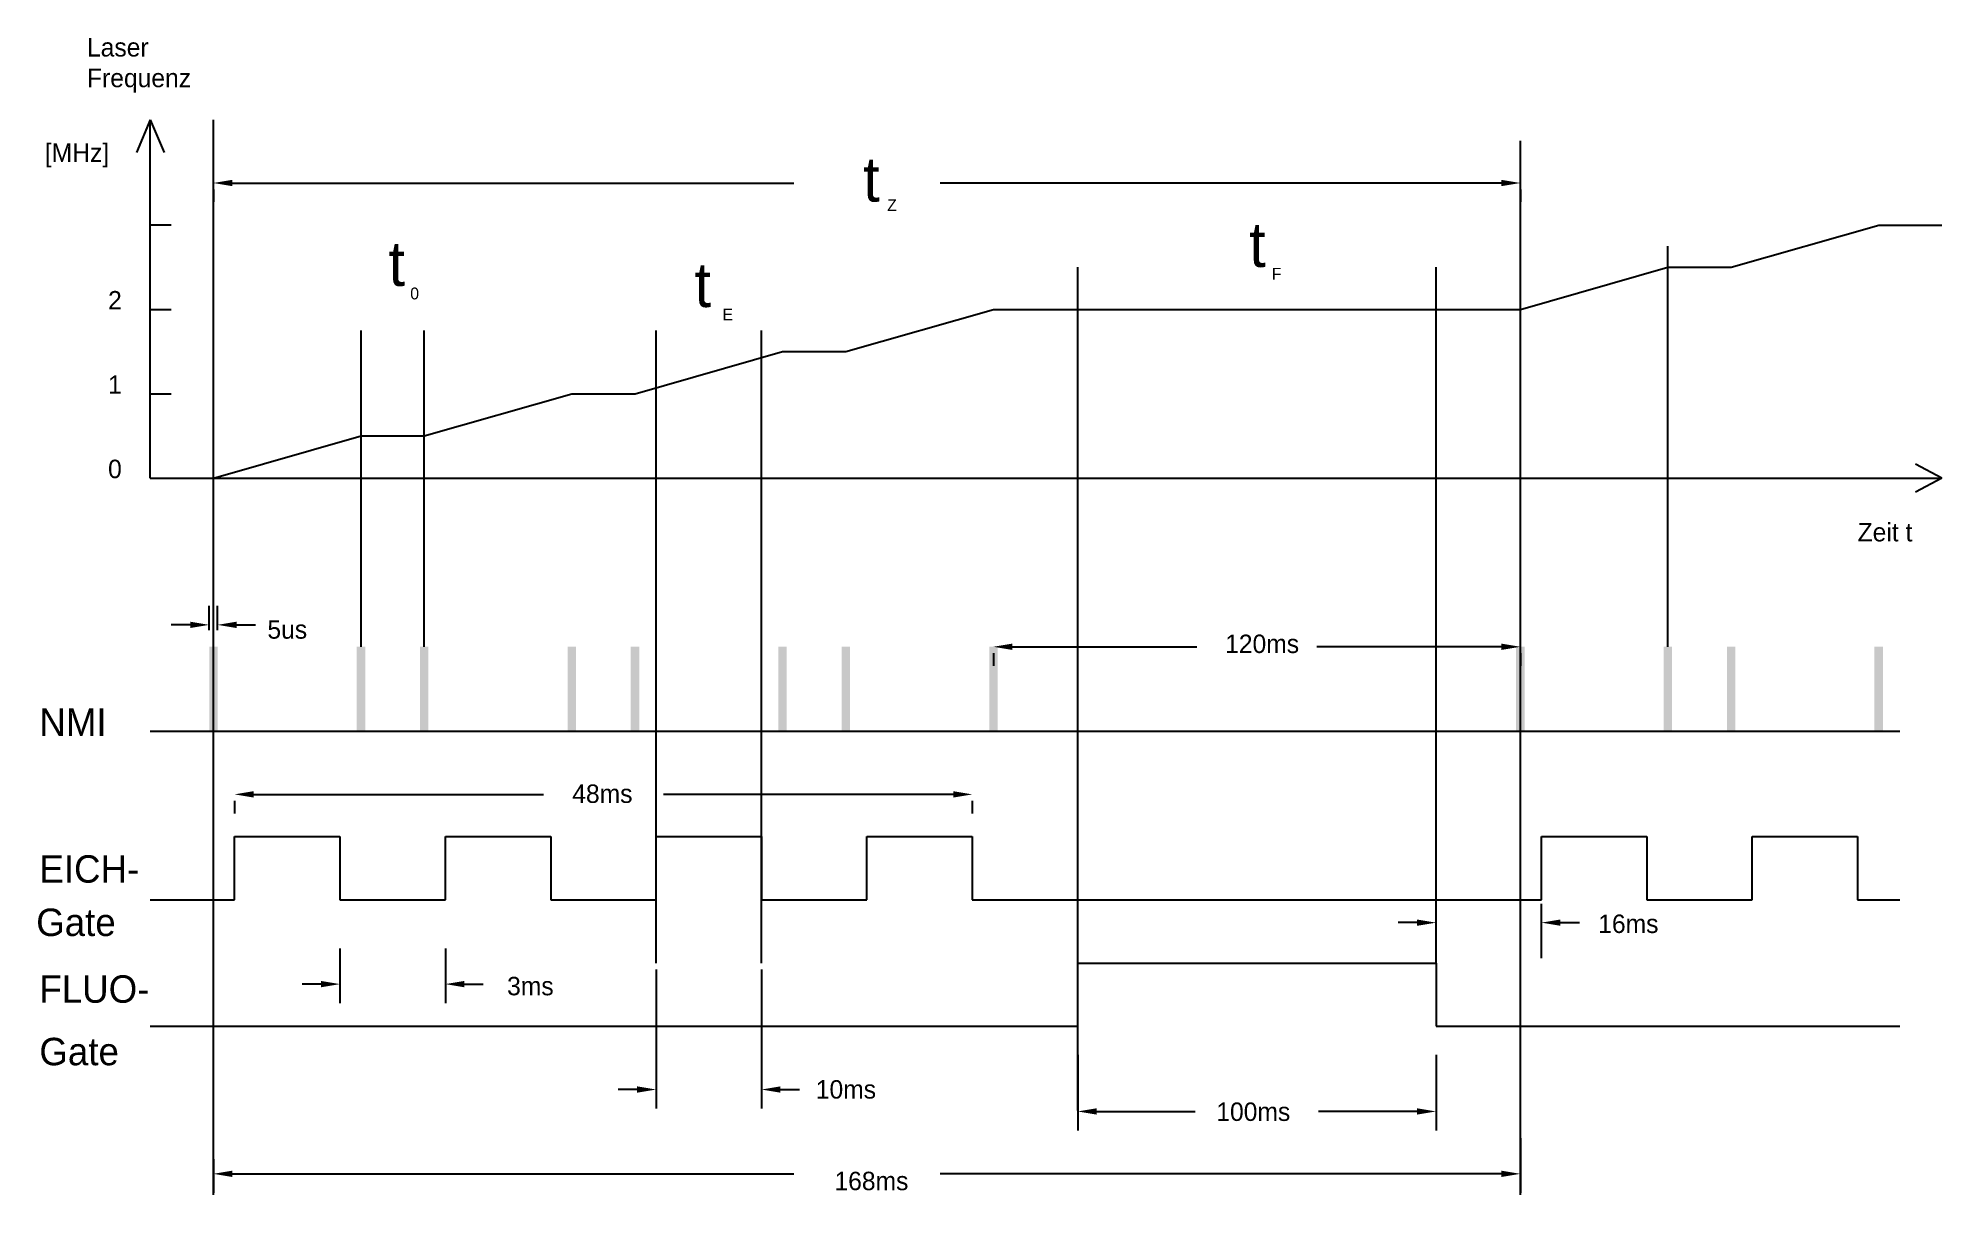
# Model space of a CAD drawing. Extents: x -1.1 to 17, y -0.2 to 10.8.
import ezdxf
from ezdxf.enums import TextEntityAlignment as Align

# ---------------------------------------------------------------- set-up
doc = ezdxf.new("R2010")
doc.units = 0
doc.linetypes.add('DASHDOT', pattern=[0])
doc.layers.get('0').update_dxf_attribs({"linetype": 'CONTINUOUS'})
doc.layers.add('1', color=7, linetype='DASHDOT')

msp = doc.modelspace()

# ---------------------------------------------------------------- linework, layer by layer
at = {"color": 0}
for p, q in [((0, 10), (-0.131, 9.69)), ((0, 6.6), (0, 10)), ((0, 10), (0.131, 9.69)), ((0.78, 9.4), (6.106, 9.4)), ((12.82, 9.4), (7.494, 9.4)), ((0.6, 9.338), (0.6, 9.22)), ((13, 9.338), (13, 9.22)), ((0.2, 9), (0, 9)), ((15, 8.6), (16.4, 9)), ((16.4, 9), (17, 9)), ((13, 8.2), (14.4, 8.6)), ((14.4, 8.6), (15, 8.6)), ((0, 8.2), (0.2, 8.2)), ((6.6, 7.8), (8, 8.2)), ((8, 8.2), (13, 8.2)), ((4.6, 7.4), (6, 7.8)), ((6, 7.8), (6.6, 7.8)), ((0, 7.4), (0.2, 7.4)), ((2.6, 7), (4, 7.4)), ((4, 7.4), (4.6, 7.4)), ((0.6, 6.6), (2, 7)), ((2, 7), (2.6, 7)), ((17, 6.6), (16.748, 6.732)), ((0, 6.6), (0.6, 6.6)), ((0, 6.6), (17, 6.6)), ((17, 6.6), (16.748, 6.468)), ((0.56, 5.158), (0.56, 5.388)), ((0.639, 5.158), (0.639, 5.388)), ((0.38, 5.208), (0.2, 5.208)), ((0.819, 5.208), (0.999, 5.208)), ((8, 4.938), (8, 4.82)), ((8.18, 5), (9.93, 5)), ((12.82, 5), (11.07, 5)), ((13, 4.938), (13, 4.82)), ((0, 4.2), (16.6, 4.2)), ((0.8, 3.538), (0.8, 3.42)), ((0.98, 3.6), (3.73, 3.6)), ((7.62, 3.6), (4.87, 3.6)), ((7.8, 3.538), (7.8, 3.42)), ((0.8, 2.6), (0.8, 3.2)), ((0.8, 3.2), (1.8, 3.2)), ((1.8, 3.2), (1.8, 2.6)), ((2.8, 2.6), (2.8, 3.2)), ((2.8, 3.2), (3.8, 3.2)), ((3.8, 3.2), (3.8, 2.6)), ((4.8, 2.6), (4.8, 3.2)), ((4.8, 3.2), (5.8, 3.2)), ((5.8, 3.2), (5.8, 2.6)), ((6.8, 2.6), (6.8, 3.2)), ((6.8, 3.2), (7.8, 3.2)), ((7.8, 3.2), (7.8, 2.6)), ((13.2, 2.6), (13.2, 3.2)), ((13.2, 3.2), (14.2, 3.2)), ((14.2, 3.2), (14.2, 2.6)), ((15.2, 2.6), (15.2, 3.2)), ((15.2, 3.2), (16.2, 3.2)), ((16.2, 3.2), (16.2, 2.6)), ((0, 2.6), (0.8, 2.6)), ((1.8, 2.6), (2.8, 2.6)), ((3.8, 2.6), (4.8, 2.6)), ((5.8, 2.6), (6.8, 2.6)), ((7.8, 2.6), (13.2, 2.6)), ((12.2, 2.245), (12.2, 2.563)), ((13.2, 2.045), (13.2, 2.563)), ((14.2, 2.6), (15.2, 2.6)), ((16.2, 2.6), (16.6, 2.6)), ((12.02, 2.383), (11.84, 2.383)), ((13.38, 2.383), (13.56, 2.383)), ((1.8, 2.138), (1.8, 1.62)), ((2.8, 2.138), (2.8, 1.62)), ((8.8, 1.4), (8.8, 2)), ((8.8, 2), (12.2, 2)), ((12.2, 2), (12.2, 1.4)), ((4.8, 1.938), (4.8, 0.62)), ((5.8, 1.938), (5.8, 0.62)), ((1.62, 1.8), (1.44, 1.8)), ((2.98, 1.8), (3.16, 1.8)), ((0, 1.4), (8.8, 1.4)), ((12.2, 1.4), (16.6, 1.4)), ((8.8, 1.129), (8.8, 0.412)), ((12.2, 1.129), (12.2, 0.412)), ((4.62, 0.8), (4.44, 0.8)), ((5.98, 0.8), (6.16, 0.8)), ((8.98, 0.592), (9.915, 0.592)), ((12.02, 0.592), (11.085, 0.592)), ((13, 0.338), (13, -0.18)), ((0.6, 0.138), (0.6, -0.18)), ((0.78, 0), (6.106, 0)), ((12.82, 0), (7.494, 0))]:
    msp.add_line(p, q, dxfattribs=at)
for points in [[(0.78, 9.37), (0.78, 9.43), (0.6, 9.4)], [(12.82, 9.37), (12.82, 9.43), (13, 9.4)], [(0.38, 5.178), (0.38, 5.238), (0.56, 5.208)], [(0.819, 5.178), (0.819, 5.238), (0.639, 5.208)], [(8.18, 4.97), (8.18, 5.03), (8, 5)], [(12.82, 4.97), (12.82, 5.03), (13, 5)], [(0.98, 3.57), (0.98, 3.63), (0.8, 3.6)], [(7.62, 3.57), (7.62, 3.63), (7.8, 3.6)], [(12.02, 2.353), (12.02, 2.413), (12.2, 2.383)], [(13.38, 2.353), (13.38, 2.413), (13.2, 2.383)], [(1.62, 1.77), (1.62, 1.83), (1.8, 1.8)], [(2.98, 1.77), (2.98, 1.83), (2.8, 1.8)], [(4.62, 0.77), (4.62, 0.83), (4.8, 0.8)], [(5.98, 0.77), (5.98, 0.83), (5.8, 0.8)], [(8.98, 0.562), (8.98, 0.622), (8.8, 0.592)], [(12.02, 0.562), (12.02, 0.622), (12.2, 0.592)], [(0.78, -0.03), (0.78, 0.03), (0.6, 0)], [(12.82, -0.03), (12.82, 0.03), (13, 0)]]:
    msp.add_solid(points, dxfattribs=at)
for points in [[(0.56, 4.2), (0.64, 4.2), (0.56, 5), (0.64, 5)], [(1.96, 4.2), (2.04, 4.2), (1.96, 5), (2.04, 5)], [(2.56, 4.2), (2.64, 4.2), (2.56, 5), (2.64, 5)], [(3.96, 4.2), (4.04, 4.2), (3.96, 5), (4.04, 5)], [(4.56, 4.2), (4.64, 4.2), (4.56, 5), (4.64, 5)], [(5.96, 4.2), (6.04, 4.2), (5.96, 5), (6.04, 5)], [(6.56, 4.2), (6.64, 4.2), (6.56, 5), (6.64, 5)], [(7.96, 4.2), (8.04, 4.2), (7.96, 5), (8.04, 5)], [(12.96, 4.2), (13.04, 4.2), (12.96, 5), (13.04, 5)], [(14.36, 4.2), (14.44, 4.2), (14.36, 5), (14.44, 5)], [(14.96, 4.2), (15.04, 4.2), (14.96, 5), (15.04, 5)], [(16.36, 4.2), (16.44, 4.2), (16.36, 5), (16.44, 5)]]:
    msp.add_trace(points, dxfattribs=at)
at = {"layer": '1', "color": 0}
for p, q in [((0.6, -0.2), (0.6, 10)), ((13, -0.2), (13, 9.8)), ((14.4, 5), (14.4, 8.8)), ((8.8, 0.6), (8.8, 8.6)), ((12.2, 2), (12.2, 8.6)), ((2, 5), (2, 8)), ((2.6, 5), (2.6, 8)), ((4.8, 2), (4.8, 8)), ((5.8, 2), (5.8, 8))]:
    msp.add_line(p, q, dxfattribs=at)

# ---------------------------------------------------------------- texts
at = {"color": 0}
for s, height, p in [('Laser', 0.1748, (-0.6, 10.6)), ('Frequenz', 0.1748, (-0.6, 10.309)), ('[MHz]', 0.1748, (-1, 9.6)), ('Z', 0.112, (6.992, 9.134)), ('2', 0.175, (-0.4, 8.2)), ('1', 0.175, (-0.4, 7.4)), ('0', 0.175, (-0.4, 6.6)), ('Zeit t', 0.1748, (16.2, 6)), ('5us', 0.1748, (1.112, 5.077)), ('120ms', 0.1748, (10.199, 4.941)), ('NMI', 0.2603, (-1.052, 4.155)), ('EICH-', 0.2603, (-1.052, 2.762)), ('Gate', 0.2603, (-1.082, 2.256)), ('16ms', 0.1748, (13.739, 2.285)), ('FLUO-', 0.2603, (-1.052, 1.623)), ('3ms', 0.1748, (3.386, 1.694)), ('Gate', 0.2603, (-1.052, 1.03)), ('10ms', 0.1748, (6.315, 0.714))]:
    msp.add_text(s, height=height, dxfattribs=at).set_placement(p)
for s, p in [('48ms', (4.29, 3.519)), ('100ms', (10.466, 0.502)), ('168ms', (6.843, -0.155))]:
    msp.add_text(s, height=0.1748, dxfattribs=at).set_placement(p, align=Align.CENTER)
at = {"layer": '1', "color": 0}
for s, height, p in [('t', 0.423, (6.764, 9.223)), ('t', 0.423, (10.427, 8.603)), ('t', 0.423, (2.26, 8.423)), ('t', 0.423, (5.164, 8.223)), ('0', 0.112, (2.467, 8.296)), ('E', 0.112, (5.43, 8.096))]:
    msp.add_text(s, height=height, dxfattribs=at).set_placement(p)
msp.add_text('F', height=0.112, dxfattribs=at).set_placement((10.687, 8.483), align=Align.CENTER)

doc.saveas('drawing.dxf')
